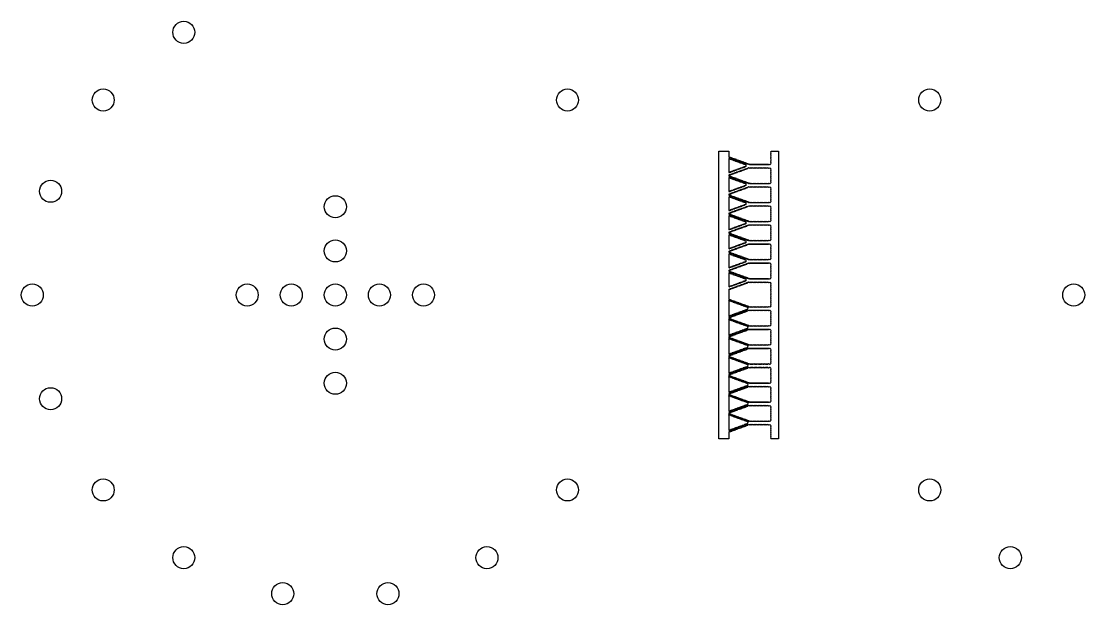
# Model space of a CAD drawing. Header units: millimetres. Extents: x -47.5 to 47.5, y -38.1 to 38.1.
# Drawn here: x -35.1 to -25.45, y 2.94 to 8.23 of the extents above; entities that cross this region are included whole.
import ezdxf

# ---------------------------------------------------------------- set-up
doc = ezdxf.new("R2010")
doc.units = ezdxf.units.MM
doc.header["$MEASUREMENT"] = 0
doc.layers.add('L1', color=7, linetype='Continuous')

msp = doc.modelspace()

# ---------------------------------------------------------------- linework, layer by layer
at = {"layer": 'L1'}
for points in [[(-28.5042, 6.9424, 1), (-28.4929, 6.9383), (-28.4925, 6.9381, 0.93803), (-28.4806, 6.938, 0.92653), (-28.4686, 6.938, 0.92653), (-28.4566, 6.938, 0.92653), (-28.4447, 6.938, 0.92653), (-28.4327, 6.938, 0.92653), (-28.4207, 6.938, 0.92653), (-28.4088, 6.938, 0.92653), (-28.3968, 6.938, 0.92653), (-28.3848, 6.938, 0.92653), (-28.3729, 6.938, 0.92653), (-28.3609, 6.938, 0.92653), (-28.349, 6.938, 0.92653), (-28.337, 6.938, 0.92653), (-28.325, 6.938, 0.92653), (-28.3131, 6.938, 0.92653), (-28.3011, 6.938, 0.92653), (-28.3011, 6.9499, 0.92653), (-28.3011, 6.9619, 0.92653), (-28.3011, 6.9739, 0.92653), (-28.3011, 6.9858, 0.92653), (-28.3011, 6.9978, 0.92653), (-28.3011, 7.0098, 0.92653), (-28.3011, 7.0217, 0.92653), (-28.3011, 7.0337, 0.92653), (-28.3011, 7.0457, 0.574857), (-28.2966, 7.055), (-28.28, 7.055), (-28.23, 7.055), (-28.23, 4.445), (-28.28, 4.445), (-28.2958, 4.445, 0.315345), (-28.3011, 4.4494, 0.92653), (-28.3011, 4.4613, 0.92653), (-28.3011, 4.4733, 0.92653), (-28.3011, 4.4853, 0.92653), (-28.3011, 4.4972, 0.92653), (-28.3011, 4.5092, 0.92653), (-28.3011, 4.5212, 0.92653), (-28.3011, 4.5331, 0.92653), (-28.3011, 4.5451, 0.92653), (-28.3011, 4.5571, 0.92653), (-28.3011, 4.569, 0.92653), (-28.3131, 4.569, 0.92653), (-28.325, 4.569, 0.92653), (-28.337, 4.569, 0.92653), (-28.349, 4.569, 0.92653), (-28.3609, 4.569, 0.92653), (-28.3729, 4.569, 0.92653), (-28.3848, 4.569, 0.92653), (-28.3968, 4.569, 0.92653), (-28.4088, 4.569, 0.92653), (-28.4207, 4.569, 0.92653), (-28.4327, 4.569, 0.92653), (-28.4447, 4.569, 0.92653), (-28.4566, 4.569, 0.92653), (-28.4686, 4.569, 0.92653), (-28.4806, 4.569, 0.92653), (-28.4925, 4.569, 0.760576), (-28.5039, 4.5712, 0.667376), (-28.512, 4.5638, 1), (-28.5233, 4.5596, 1), (-28.5346, 4.5555, 1), (-28.5459, 4.5514, 1), (-28.5571, 4.5473, 1), (-28.5684, 4.5432, 1), (-28.5797, 4.5391, 1), (-28.591, 4.535, 1), (-28.6022, 4.5309, 1), (-28.6135, 4.5268, 1), (-28.6248, 4.5227, 1), (-28.6361, 4.5186, 1), (-28.6474, 4.5145, 1), (-28.6586, 4.5104, 1), (-28.6699, 4.5063, 0.531679), (-28.6796, 4.5087), (-28.6796, 4.4995), (-28.68, 4.445), (-28.69, 4.445), (-28.7, 4.445), (-28.72, 4.445), (-28.77, 4.445), (-28.77, 7.055), (-28.72, 7.055), (-28.7, 7.055), (-28.69, 7.055), (-28.68, 7.055), (-28.6793, 7, 0.331003), (-28.6733, 7.004, 1), (-28.662, 6.9999, 1), (-28.6508, 6.9958, 1), (-28.6395, 6.9916, 1), (-28.6282, 6.9875, 1), (-28.6169, 6.9834, 1), (-28.6057, 6.9793, 1), (-28.5944, 6.9752, 1), (-28.5831, 6.9711, 1), (-28.5718, 6.967, 1), (-28.5606, 6.9629, 1), (-28.5493, 6.9588, 1), (-28.538, 6.9547, 1), (-28.5267, 6.9506, 1), (-28.5155, 6.9465, 1)], [(-28.5681, 6.9422, 1), (-28.5794, 6.9463, 1), (-28.5906, 6.9504, 1), (-28.6019, 6.9545, 1), (-28.6132, 6.9587, 1), (-28.6245, 6.9628, 1), (-28.6357, 6.9669, 1), (-28.647, 6.971, 1), (-28.6583, 6.9751, 1), (-28.6696, 6.9792, 1), (-28.6808, 6.9833), (-28.6809, 6.8642, 1), (-28.6696, 6.8683, 1), (-28.6583, 6.8724, 1), (-28.647, 6.8765, 1), (-28.6357, 6.8806, 1), (-28.6245, 6.8847, 1), (-28.6132, 6.8888, 1), (-28.6019, 6.893, 1), (-28.5906, 6.8971, 1), (-28.5794, 6.9012, 1), (-28.5681, 6.9053, 1), (-28.5568, 6.9094, 1), (-28.5455, 6.9135, 1), (-28.5343, 6.9176, 1.225852), (-28.5243, 6.9238, 1.225852), (-28.5343, 6.9299, 1), (-28.5455, 6.934, 1), (-28.5568, 6.9381, 1)], [(-28.3011, 6.7653, 0.92653), (-28.3011, 6.7772, 0.92653), (-28.3011, 6.7892, 0.92653), (-28.3011, 6.8012, 0.92653), (-28.3011, 6.8131, 0.92653), (-28.3011, 6.8251, 0.92653), (-28.3011, 6.8371, 0.92653), (-28.3011, 6.849, 0.92653), (-28.3011, 6.861, 0.92653), (-28.3011, 6.873, 0.92653), (-28.3011, 6.8849, 0.92653), (-28.3011, 6.8969, 0.92653), (-28.3131, 6.8969, 0.92653), (-28.325, 6.8969, 0.92653), (-28.337, 6.8969, 0.92653), (-28.349, 6.8969, 0.92653), (-28.3609, 6.8969, 0.92653), (-28.3729, 6.8969, 0.92653), (-28.3848, 6.8969, 0.92653), (-28.3968, 6.8969, 0.92653), (-28.4088, 6.8969, 0.92653), (-28.4207, 6.8969, 0.92653), (-28.4327, 6.8969, 0.92653), (-28.4447, 6.8969, 0.92653), (-28.4566, 6.8969, 0.92653), (-28.4686, 6.8969, 0.92653), (-28.4806, 6.8969, 0.92653), (-28.4925, 6.8969, 0.760576), (-28.5039, 6.8991, 0.667376), (-28.512, 6.8916, 1), (-28.5233, 6.8875, 1), (-28.5346, 6.8834, 1), (-28.5459, 6.8793, 1), (-28.5571, 6.8752, 1), (-28.5684, 6.8711, 1), (-28.5797, 6.867, 1), (-28.591, 6.8629, 1), (-28.6022, 6.8588, 1), (-28.6135, 6.8547, 1), (-28.6248, 6.8506, 1), (-28.6361, 6.8465, 1), (-28.6474, 6.8424, 1), (-28.6586, 6.8383, 1), (-28.6699, 6.8341, 0.531679), (-28.6796, 6.8366), (-28.6796, 6.8273, 0.342827), (-28.6733, 6.8313, 1), (-28.662, 6.8272, 1), (-28.6508, 6.823, 1), (-28.6395, 6.8189, 1), (-28.6282, 6.8148, 1), (-28.6169, 6.8107, 1), (-28.6057, 6.8066, 1), (-28.5944, 6.8025, 1), (-28.5831, 6.7984, 1), (-28.5718, 6.7943, 1), (-28.5606, 6.7902, 1), (-28.5493, 6.7861, 1), (-28.538, 6.782, 1), (-28.5267, 6.7779, 1), (-28.5155, 6.7738, 1), (-28.5042, 6.7697, 1), (-28.4929, 6.7656), (-28.4925, 6.7654, 0.93803), (-28.4806, 6.7653, 0.92653), (-28.4686, 6.7653, 0.92653), (-28.4566, 6.7653, 0.92653), (-28.4447, 6.7653, 0.92653), (-28.4327, 6.7653, 0.92653), (-28.4207, 6.7653, 0.92653), (-28.4088, 6.7653, 0.92653), (-28.3968, 6.7653, 0.92653), (-28.3848, 6.7653, 0.92653), (-28.3729, 6.7653, 0.92653), (-28.3609, 6.7653, 0.92653), (-28.349, 6.7653, 0.92653), (-28.337, 6.7653, 0.92653), (-28.325, 6.7653, 0.92653), (-28.3131, 6.7653, 0.92653), (-28.3011, 6.7653, -26.022609)], [(-28.5681, 6.7695, 1), (-28.5794, 6.7736, 1), (-28.5906, 6.7777, 1), (-28.6019, 6.7818, 1), (-28.6132, 6.786, 1), (-28.6245, 6.7901, 1), (-28.6357, 6.7942, 1), (-28.647, 6.7983, 1), (-28.6583, 6.8024, 1), (-28.6696, 6.8065, 1), (-28.6808, 6.8106), (-28.6809, 6.6915, 1), (-28.6696, 6.6956, 1), (-28.6583, 6.6997, 1), (-28.647, 6.7038, 1), (-28.6357, 6.7079, 1), (-28.6245, 6.712, 1), (-28.6132, 6.7161, 1), (-28.6019, 6.7203, 1), (-28.5906, 6.7244, 1), (-28.5794, 6.7285, 1), (-28.5681, 6.7326, 1), (-28.5568, 6.7367, 1), (-28.5455, 6.7408, 1), (-28.5343, 6.7449, 1.225852), (-28.5243, 6.751, 1.225852), (-28.5343, 6.7572, 1), (-28.5455, 6.7613, 1), (-28.5568, 6.7654, 1)], [(-28.3011, 6.5926, 0.92653), (-28.3011, 6.6045, 0.92653), (-28.3011, 6.6165, 0.92653), (-28.3011, 6.6285, 0.92653), (-28.3011, 6.6404, 0.92653), (-28.3011, 6.6524, 0.92653), (-28.3011, 6.6644, 0.92653), (-28.3011, 6.6763, 0.92653), (-28.3011, 6.6883, 0.92653), (-28.3011, 6.7003, 0.92653), (-28.3011, 6.7122, 0.92653), (-28.3011, 6.7242, 0.92653), (-28.3131, 6.7242, 0.92653), (-28.325, 6.7242, 0.92653), (-28.337, 6.7242, 0.92653), (-28.349, 6.7242, 0.92653), (-28.3609, 6.7242, 0.92653), (-28.3729, 6.7242, 0.92653), (-28.3848, 6.7242, 0.92653), (-28.3968, 6.7242, 0.92653), (-28.4088, 6.7242, 0.92653), (-28.4207, 6.7242, 0.92653), (-28.4327, 6.7242, 0.92653), (-28.4447, 6.7242, 0.92653), (-28.4566, 6.7242, 0.92653), (-28.4686, 6.7242, 0.92653), (-28.4806, 6.7242, 0.92653), (-28.4925, 6.7242, 0.760576), (-28.5039, 6.7264, 0.667376), (-28.512, 6.7189, 1), (-28.5233, 6.7148, 1), (-28.5346, 6.7107, 1), (-28.5459, 6.7066, 1), (-28.5571, 6.7025, 1), (-28.5684, 6.6984, 1), (-28.5797, 6.6943, 1), (-28.591, 6.6902, 1), (-28.6022, 6.6861, 1), (-28.6135, 6.682, 1), (-28.6248, 6.6779, 1), (-28.6361, 6.6738, 1), (-28.6474, 6.6697, 1), (-28.6586, 6.6655, 1), (-28.6699, 6.6614, 0.531679), (-28.6796, 6.6638), (-28.6796, 6.6546, 0.342827), (-28.6733, 6.6586, 1), (-28.662, 6.6545, 1), (-28.6508, 6.6503, 1), (-28.6395, 6.6462, 1), (-28.6282, 6.6421, 1), (-28.6169, 6.638, 1), (-28.6057, 6.6339, 1), (-28.5944, 6.6298, 1), (-28.5831, 6.6257, 1), (-28.5718, 6.6216, 1), (-28.5606, 6.6175, 1), (-28.5493, 6.6134, 1), (-28.538, 6.6093, 1), (-28.5267, 6.6052, 1), (-28.5155, 6.6011, 1), (-28.5042, 6.597, 1), (-28.4929, 6.5929), (-28.4925, 6.5927, 0.93803), (-28.4806, 6.5926, 0.92653), (-28.4686, 6.5926, 0.92653), (-28.4566, 6.5926, 0.92653), (-28.4447, 6.5926, 0.92653), (-28.4327, 6.5926, 0.92653), (-28.4207, 6.5926, 0.92653), (-28.4088, 6.5926, 0.92653), (-28.3968, 6.5926, 0.92653), (-28.3848, 6.5926, 0.92653), (-28.3729, 6.5926, 0.92653), (-28.3609, 6.5926, 0.92653), (-28.349, 6.5926, 0.92653), (-28.337, 6.5926, 0.92653), (-28.325, 6.5926, 0.92653), (-28.3131, 6.5926, 0.92653), (-28.3011, 6.5926, -26.022609)], [(-28.5681, 6.5968, 1), (-28.5794, 6.6009, 1), (-28.5906, 6.605, 1), (-28.6019, 6.6091, 1), (-28.6132, 6.6132, 1), (-28.6245, 6.6174, 1), (-28.6357, 6.6215, 1), (-28.647, 6.6256, 1), (-28.6583, 6.6297, 1), (-28.6696, 6.6338, 1), (-28.6808, 6.6379), (-28.6809, 6.5188, 1), (-28.6696, 6.5229, 1), (-28.6583, 6.527, 1), (-28.647, 6.5311, 1), (-28.6357, 6.5352, 1), (-28.6245, 6.5393, 1), (-28.6132, 6.5434, 1), (-28.6019, 6.5476, 1), (-28.5906, 6.5517, 1), (-28.5794, 6.5558, 1), (-28.5681, 6.5599, 1), (-28.5568, 6.564, 1), (-28.5455, 6.5681, 1), (-28.5343, 6.5722, 1.225852), (-28.5243, 6.5783, 1.225852), (-28.5343, 6.5845, 1), (-28.5455, 6.5886, 1), (-28.5568, 6.5927, 1)], [(-28.5681, 6.4241, 1), (-28.5794, 6.4282, 1), (-28.5906, 6.4323, 1), (-28.6019, 6.4364, 1), (-28.6132, 6.4405, 1), (-28.6245, 6.4447, 1), (-28.6357, 6.4488, 1), (-28.647, 6.4529, 1), (-28.6583, 6.457, 1), (-28.6696, 6.4611, 1), (-28.6808, 6.4652), (-28.6809, 6.3461, 1), (-28.6696, 6.3502, 1), (-28.6583, 6.3543, 1), (-28.647, 6.3584, 1), (-28.6357, 6.3625, 1), (-28.6245, 6.3666, 1), (-28.6132, 6.3707, 1), (-28.6019, 6.3748, 1), (-28.5906, 6.379, 1), (-28.5794, 6.3831, 1), (-28.5681, 6.3872, 1), (-28.5568, 6.3913, 1), (-28.5455, 6.3954, 1), (-28.5343, 6.3995, 1.225852), (-28.5243, 6.4056, 1.225852), (-28.5343, 6.4118, 1), (-28.5455, 6.4159, 1), (-28.5568, 6.42, 1)], [(-28.3011, 6.4199, 0.92653), (-28.3011, 6.4318, 0.92653), (-28.3011, 6.4438, 0.92653), (-28.3011, 6.4558, 0.92653), (-28.3011, 6.4677, 0.92653), (-28.3011, 6.4797, 0.92653), (-28.3011, 6.4917, 0.92653), (-28.3011, 6.5036, 0.92653), (-28.3011, 6.5156, 0.92653), (-28.3011, 6.5276, 0.92653), (-28.3011, 6.5395, 0.92653), (-28.3011, 6.5515, 0.92653), (-28.3131, 6.5515, 0.92653), (-28.325, 6.5515, 0.92653), (-28.337, 6.5515, 0.92653), (-28.349, 6.5515, 0.92653), (-28.3609, 6.5515, 0.92653), (-28.3729, 6.5515, 0.92653), (-28.3848, 6.5515, 0.92653), (-28.3968, 6.5515, 0.92653), (-28.4088, 6.5515, 0.92653), (-28.4207, 6.5515, 0.92653), (-28.4327, 6.5515, 0.92653), (-28.4447, 6.5515, 0.92653), (-28.4566, 6.5515, 0.92653), (-28.4686, 6.5515, 0.92653), (-28.4806, 6.5515, 0.92653), (-28.4925, 6.5515, 0.760576), (-28.5039, 6.5537, 0.667376), (-28.512, 6.5462, 1), (-28.5233, 6.5421, 1), (-28.5346, 6.538, 1), (-28.5459, 6.5339, 1), (-28.5571, 6.5298, 1), (-28.5684, 6.5257, 1), (-28.5797, 6.5216, 1), (-28.591, 6.5175, 1), (-28.6022, 6.5134, 1), (-28.6135, 6.5093, 1), (-28.6248, 6.5052, 1), (-28.6361, 6.5011, 1), (-28.6474, 6.497, 1), (-28.6586, 6.4928, 1), (-28.6699, 6.4887, 0.531679), (-28.6796, 6.4911), (-28.6796, 6.4819, 0.342827), (-28.6733, 6.4859, 1), (-28.662, 6.4818, 1), (-28.6508, 6.4776, 1), (-28.6395, 6.4735, 1), (-28.6282, 6.4694, 1), (-28.6169, 6.4653, 1), (-28.6057, 6.4612, 1), (-28.5944, 6.4571, 1), (-28.5831, 6.453, 1), (-28.5718, 6.4489, 1), (-28.5606, 6.4448, 1), (-28.5493, 6.4407, 1), (-28.538, 6.4366, 1), (-28.5267, 6.4325, 1), (-28.5155, 6.4284, 1), (-28.5042, 6.4243, 1), (-28.4929, 6.4202), (-28.4925, 6.42, 0.93803), (-28.4806, 6.4199, 0.92653), (-28.4686, 6.4199, 0.92653), (-28.4566, 6.4199, 0.92653), (-28.4447, 6.4199, 0.92653), (-28.4327, 6.4199, 0.92653), (-28.4207, 6.4199, 0.92653), (-28.4088, 6.4199, 0.92653), (-28.3968, 6.4199, 0.92653), (-28.3848, 6.4199, 0.92653), (-28.3729, 6.4199, 0.92653), (-28.3609, 6.4199, 0.92653), (-28.349, 6.4199, 0.92653), (-28.337, 6.4199, 0.92653), (-28.325, 6.4199, 0.92653), (-28.3131, 6.4199, 0.92653), (-28.3011, 6.4199, -26.022609)], [(-28.3011, 6.2472, 0.92653), (-28.3011, 6.2591, 0.92653), (-28.3011, 6.2711, 0.92653), (-28.3011, 6.2831, 0.92653), (-28.3011, 6.295, 0.92653), (-28.3011, 6.307, 0.92653), (-28.3011, 6.319, 0.92653), (-28.3011, 6.3309, 0.92653), (-28.3011, 6.3429, 0.92653), (-28.3011, 6.3549, 0.92653), (-28.3011, 6.3668, 0.92653), (-28.3011, 6.3788, 0.92653), (-28.3131, 6.3788, 0.92653), (-28.325, 6.3788, 0.92653), (-28.337, 6.3788, 0.92653), (-28.349, 6.3788, 0.92653), (-28.3609, 6.3788, 0.92653), (-28.3729, 6.3788, 0.92653), (-28.3848, 6.3788, 0.92653), (-28.3968, 6.3788, 0.92653), (-28.4088, 6.3788, 0.92653), (-28.4207, 6.3788, 0.92653), (-28.4327, 6.3788, 0.92653), (-28.4447, 6.3788, 0.92653), (-28.4566, 6.3788, 0.92653), (-28.4686, 6.3788, 0.92653), (-28.4806, 6.3788, 0.92653), (-28.4925, 6.3788, 0.760576), (-28.5039, 6.381, 0.667376), (-28.512, 6.3735, 1), (-28.5233, 6.3694, 1), (-28.5346, 6.3653, 1), (-28.5459, 6.3612, 1), (-28.5571, 6.3571, 1), (-28.5684, 6.353, 1), (-28.5797, 6.3489, 1), (-28.591, 6.3448, 1), (-28.6022, 6.3407, 1), (-28.6135, 6.3366, 1), (-28.6248, 6.3325, 1), (-28.6361, 6.3284, 1), (-28.6474, 6.3243, 1), (-28.6586, 6.3201, 1), (-28.6699, 6.316, 0.531679), (-28.6796, 6.3184), (-28.6796, 6.3092, 0.342827), (-28.6733, 6.3132, 1), (-28.662, 6.309, 1), (-28.6508, 6.3049, 1), (-28.6395, 6.3008, 1), (-28.6282, 6.2967, 1), (-28.6169, 6.2926, 1), (-28.6057, 6.2885, 1), (-28.5944, 6.2844, 1), (-28.5831, 6.2803, 1), (-28.5718, 6.2762, 1), (-28.5606, 6.2721, 1), (-28.5493, 6.268, 1), (-28.538, 6.2639, 1), (-28.5267, 6.2598, 1), (-28.5155, 6.2557, 1), (-28.5042, 6.2516, 1), (-28.4929, 6.2475), (-28.4925, 6.2473, 0.93803), (-28.4806, 6.2472, 0.92653), (-28.4686, 6.2472, 0.92653), (-28.4566, 6.2472, 0.92653), (-28.4447, 6.2472, 0.92653), (-28.4327, 6.2472, 0.92653), (-28.4207, 6.2472, 0.92653), (-28.4088, 6.2472, 0.92653), (-28.3968, 6.2472, 0.92653), (-28.3848, 6.2472, 0.92653), (-28.3729, 6.2472, 0.92653), (-28.3609, 6.2472, 0.92653), (-28.349, 6.2472, 0.92653), (-28.337, 6.2472, 0.92653), (-28.325, 6.2472, 0.92653), (-28.3131, 6.2472, 0.92653), (-28.3011, 6.2472, -26.022609)], [(-28.5681, 6.2514, 1), (-28.5794, 6.2555, 1), (-28.5906, 6.2596, 1), (-28.6019, 6.2637, 1), (-28.6132, 6.2678, 1), (-28.6245, 6.272, 1), (-28.6357, 6.2761, 1), (-28.647, 6.2802, 1), (-28.6583, 6.2843, 1), (-28.6696, 6.2884, 1), (-28.6808, 6.2925), (-28.6809, 6.1734, 1), (-28.6696, 6.1775, 1), (-28.6583, 6.1816, 1), (-28.647, 6.1857, 1), (-28.6357, 6.1898, 1), (-28.6245, 6.1939, 1), (-28.6132, 6.198, 1), (-28.6019, 6.2021, 1), (-28.5906, 6.2063, 1), (-28.5794, 6.2104, 1), (-28.5681, 6.2145, 1), (-28.5568, 6.2186, 1), (-28.5455, 6.2227, 1), (-28.5343, 6.2268, 1.225852), (-28.5243, 6.2329, 1.225852), (-28.5343, 6.2391, 1), (-28.5455, 6.2432, 1), (-28.5568, 6.2473, 1)], [(-28.3011, 6.0745, 0.92653), (-28.3011, 6.0864, 0.92653), (-28.3011, 6.0984, 0.92653), (-28.3011, 6.1104, 0.92653), (-28.3011, 6.1223, 0.92653), (-28.3011, 6.1343, 0.92653), (-28.3011, 6.1463, 0.92653), (-28.3011, 6.1582, 0.92653), (-28.3011, 6.1702, 0.92653), (-28.3011, 6.1822, 0.92653), (-28.3011, 6.1941, 0.92653), (-28.3011, 6.2061, 0.92653), (-28.3131, 6.2061, 0.92653), (-28.325, 6.2061, 0.92653), (-28.337, 6.2061, 0.92653), (-28.349, 6.2061, 0.92653), (-28.3609, 6.2061, 0.92653), (-28.3729, 6.2061, 0.92653), (-28.3848, 6.2061, 0.92653), (-28.3968, 6.2061, 0.92653), (-28.4088, 6.2061, 0.92653), (-28.4207, 6.2061, 0.92653), (-28.4327, 6.2061, 0.92653), (-28.4447, 6.2061, 0.92653), (-28.4566, 6.2061, 0.92653), (-28.4686, 6.2061, 0.92653), (-28.4806, 6.2061, 0.92653), (-28.4925, 6.2061, 0.760576), (-28.5039, 6.2083, 0.667376), (-28.512, 6.2008, 1), (-28.5233, 6.1967, 1), (-28.5346, 6.1926, 1), (-28.5459, 6.1885, 1), (-28.5571, 6.1844, 1), (-28.5684, 6.1803, 1), (-28.5797, 6.1762, 1), (-28.591, 6.1721, 1), (-28.6022, 6.168, 1), (-28.6135, 6.1639, 1), (-28.6248, 6.1598, 1), (-28.6361, 6.1557, 1), (-28.6474, 6.1515, 1), (-28.6586, 6.1474, 1), (-28.6699, 6.1433, 0.531679), (-28.6796, 6.1457), (-28.6796, 6.1365, 0.342827), (-28.6733, 6.1405, 1), (-28.662, 6.1363, 1), (-28.6508, 6.1322, 1), (-28.6395, 6.1281, 1), (-28.6282, 6.124, 1), (-28.6169, 6.1199, 1), (-28.6057, 6.1158, 1), (-28.5944, 6.1117, 1), (-28.5831, 6.1076, 1), (-28.5718, 6.1035, 1), (-28.5606, 6.0994, 1), (-28.5493, 6.0953, 1), (-28.538, 6.0912, 1), (-28.5267, 6.0871, 1), (-28.5155, 6.083, 1), (-28.5042, 6.0789, 1), (-28.4929, 6.0748), (-28.4925, 6.0746, 0.93803), (-28.4806, 6.0745, 0.92653), (-28.4686, 6.0745, 0.92653), (-28.4566, 6.0745, 0.92653), (-28.4447, 6.0745, 0.92653), (-28.4327, 6.0745, 0.92653), (-28.4207, 6.0745, 0.92653), (-28.4088, 6.0745, 0.92653), (-28.3968, 6.0745, 0.92653), (-28.3848, 6.0745, 0.92653), (-28.3729, 6.0745, 0.92653), (-28.3609, 6.0745, 0.92653), (-28.349, 6.0745, 0.92653), (-28.337, 6.0745, 0.92653), (-28.325, 6.0745, 0.92653), (-28.3131, 6.0745, 0.92653), (-28.3011, 6.0745, -26.022609)], [(-28.5681, 6.0787, 1), (-28.5794, 6.0828, 1), (-28.5906, 6.0869, 1), (-28.6019, 6.091, 1), (-28.6132, 6.0951, 1), (-28.6245, 6.0992, 1), (-28.6357, 6.1034, 1), (-28.647, 6.1075, 1), (-28.6583, 6.1116, 1), (-28.6696, 6.1157, 1), (-28.6808, 6.1198), (-28.6809, 6.0007, 1), (-28.6696, 6.0048, 1), (-28.6583, 6.0089, 1), (-28.647, 6.013, 1), (-28.6357, 6.0171, 1), (-28.6245, 6.0212, 1), (-28.6132, 6.0253, 1), (-28.6019, 6.0294, 1), (-28.5906, 6.0335, 1), (-28.5794, 6.0377, 1), (-28.5681, 6.0418, 1), (-28.5568, 6.0459, 1), (-28.5455, 6.05, 1), (-28.5343, 6.0541, 1.225852), (-28.5243, 6.0602, 1.225852), (-28.5343, 6.0664, 1), (-28.5455, 6.0705, 1), (-28.5568, 6.0746, 1)], [(-28.3011, 6.0334, 0.92653), (-28.3131, 6.0334, 0.92653), (-28.325, 6.0334, 0.92653), (-28.337, 6.0334, 0.92653), (-28.349, 6.0334, 0.92653), (-28.3609, 6.0334, 0.92653), (-28.3729, 6.0334, 0.92653), (-28.3848, 6.0334, 0.92653), (-28.3968, 6.0334, 0.92653), (-28.4088, 6.0334, 0.92653), (-28.4207, 6.0334, 0.92653), (-28.4327, 6.0334, 0.92653), (-28.4447, 6.0334, 0.92653), (-28.4566, 6.0334, 0.92653), (-28.4686, 6.0334, 0.92653), (-28.4806, 6.0334, 0.92653), (-28.4925, 6.0334, 0.760576), (-28.5039, 6.0356, 0.667376), (-28.512, 6.0281, 1), (-28.5233, 6.024, 1), (-28.5346, 6.0199, 1), (-28.5459, 6.0158, 1), (-28.5571, 6.0117, 1), (-28.5684, 6.0076, 1), (-28.5797, 6.0035, 1), (-28.591, 5.9994, 1), (-28.6022, 5.9953, 1), (-28.6135, 5.9912, 1), (-28.6248, 5.9871, 1), (-28.6361, 5.983, 1), (-28.6474, 5.9788, 1), (-28.6586, 5.9747, 1), (-28.6699, 5.9706, 0.531679), (-28.6796, 5.973), (-28.6796, 5.9638, 0.342827), (-28.6733, 5.9677, 1), (-28.662, 5.9636, 1), (-28.6508, 5.9595, 1), (-28.6395, 5.9554, 1), (-28.6282, 5.9513, 1), (-28.6169, 5.9472, 1), (-28.6057, 5.9431, 1), (-28.5944, 5.939, 1), (-28.5831, 5.9349, 1), (-28.5718, 5.9308, 1), (-28.5606, 5.9267, 1), (-28.5493, 5.9226, 1), (-28.538, 5.9185, 1), (-28.5267, 5.9144, 1), (-28.5155, 5.9103, 1), (-28.5042, 5.9062, 1), (-28.4929, 5.902), (-28.4925, 5.9019, 0.93803), (-28.4806, 5.9018, 0.92653), (-28.4686, 5.9018, 0.92653), (-28.4566, 5.9018, 0.92653), (-28.4447, 5.9018, 0.92653), (-28.4327, 5.9018, 0.92653), (-28.4207, 5.9018, 0.92653), (-28.4088, 5.9018, 0.92653), (-28.3968, 5.9018, 0.92653), (-28.3848, 5.9018, 0.92653), (-28.3729, 5.9018, 0.92653), (-28.3609, 5.9018, 0.92653), (-28.349, 5.9018, 0.92653), (-28.337, 5.9018, 0.92653), (-28.325, 5.9018, 0.92653), (-28.3131, 5.9018, 0.92653), (-28.3011, 5.9018, 0.92653), (-28.3011, 5.9137, 0.92653), (-28.3011, 5.9257, 0.92653), (-28.3011, 5.9377, 0.92653), (-28.3011, 5.9496, 0.92653), (-28.3011, 5.9616, 0.92653), (-28.3011, 5.9736, 0.92653), (-28.3011, 5.9855, 0.92653), (-28.3011, 5.9975, 0.92653), (-28.3011, 6.0095, 0.92653), (-28.3011, 6.0214, 0.92653), (-28.3011, 6.0334, 1.079928)], [(-28.5681, 5.906, 1), (-28.5794, 5.9101, 1), (-28.5906, 5.9142, 1), (-28.6019, 5.9183, 1), (-28.6132, 5.9224, 1), (-28.6245, 5.9265, 1), (-28.6357, 5.9307, 1), (-28.647, 5.9348, 1), (-28.6583, 5.9389, 1), (-28.6696, 5.943, 1), (-28.6808, 5.9471), (-28.6809, 5.828, 1), (-28.6696, 5.8321, 1), (-28.6583, 5.8362, 1), (-28.647, 5.8403, 1), (-28.6357, 5.8444, 1), (-28.6245, 5.8485, 1), (-28.6132, 5.8526, 1), (-28.6019, 5.8567, 1), (-28.5906, 5.8608, 1), (-28.5794, 5.865, 1), (-28.5681, 5.8691, 1), (-28.5568, 5.8732, 1), (-28.5455, 5.8773, 1), (-28.5343, 5.8814, 1.225852), (-28.5243, 5.8875, 1.225852), (-28.5343, 5.8937, 1), (-28.5455, 5.8978, 1), (-28.5568, 5.9019, 1)], [(-28.3011, 5.6692, 0.92653), (-28.3011, 5.6812, 0.92653), (-28.3011, 5.6932, 0.92653), (-28.3011, 5.7051, 0.92653), (-28.3011, 5.7171, 0.92653), (-28.3011, 5.7291, 0.92653), (-28.3011, 5.741, 0.92653), (-28.3011, 5.753, 0.92653), (-28.3011, 5.765, 0.92653), (-28.3011, 5.7769, 0.92653), (-28.3011, 5.7889, 0.92653), (-28.3011, 5.8009, 0.92653), (-28.3011, 5.8128, 0.92653), (-28.3011, 5.8248, 0.92653), (-28.3011, 5.8368, 0.92653), (-28.3011, 5.8487, 0.92653), (-28.3011, 5.8607, 0.92653), (-28.3131, 5.8607, 0.92653), (-28.325, 5.8607, 0.92653), (-28.337, 5.8607, 0.92653), (-28.349, 5.8607, 0.92653), (-28.3609, 5.8607, 0.92653), (-28.3729, 5.8607, 0.92653), (-28.3848, 5.8607, 0.92653), (-28.3968, 5.8607, 0.92653), (-28.4088, 5.8607, 0.92653), (-28.4207, 5.8607, 0.92653), (-28.4327, 5.8607, 0.92653), (-28.4447, 5.8607, 0.92653), (-28.4566, 5.8607, 0.92653), (-28.4686, 5.8607, 0.92653), (-28.4806, 5.8607, 0.92653), (-28.4925, 5.8607, 0.760576), (-28.5039, 5.8629, 0.667376), (-28.512, 5.8554, 1), (-28.5233, 5.8513, 1), (-28.5346, 5.8472, 1), (-28.5459, 5.8431, 1), (-28.5571, 5.839, 1), (-28.5684, 5.8349, 1), (-28.5797, 5.8308, 1), (-28.591, 5.8267, 1), (-28.6022, 5.8226, 1), (-28.6135, 5.8185, 1), (-28.6248, 5.8144, 1), (-28.6361, 5.8102, 1), (-28.6474, 5.8061, 1), (-28.6586, 5.802, 1), (-28.6699, 5.7979, 0.531679), (-28.6796, 5.8003), (-28.6796, 5.7084, 0.342827), (-28.6733, 5.7123, 1), (-28.662, 5.7082, 1), (-28.6508, 5.7041, 1), (-28.6395, 5.7, 1), (-28.6282, 5.6959, 1), (-28.6169, 5.6918, 1), (-28.6057, 5.6877, 1), (-28.5944, 5.6836, 1), (-28.5831, 5.6795, 1), (-28.5718, 5.6753, 1), (-28.5606, 5.6712, 1), (-28.5493, 5.6671, 1), (-28.538, 5.663, 1), (-28.5267, 5.6589, 1), (-28.5155, 5.6548, 1), (-28.5042, 5.6507, 1), (-28.4929, 5.6466), (-28.4925, 5.6465, 0.93803), (-28.4806, 5.6463, 0.92653), (-28.4686, 5.6463, 0.92653), (-28.4566, 5.6463, 0.92653), (-28.4447, 5.6463, 0.92653), (-28.4327, 5.6463, 0.92653), (-28.4207, 5.6463, 0.92653), (-28.4088, 5.6463, 0.92653), (-28.3968, 5.6463, 0.92653), (-28.3848, 5.6463, 0.92653), (-28.3729, 5.6463, 0.92653), (-28.3609, 5.6463, 0.92653), (-28.349, 5.6463, 0.92653), (-28.337, 5.6463, 0.92653), (-28.325, 5.6463, 0.92653), (-28.3131, 5.6463, 0.849306), (-28.3013, 5.6453, 1), (-28.3011, 5.6573, 0.92653)], [(-28.6774, 5.5632, 1), (-28.6662, 5.5673, 1), (-28.6549, 5.5714, 1), (-28.6436, 5.5755, 1), (-28.6323, 5.5796, 1), (-28.6211, 5.5837, 1), (-28.6098, 5.5878, 1), (-28.5985, 5.5919, 1), (-28.5872, 5.596, 1), (-28.5759, 5.6001, 1), (-28.5647, 5.6042, 1), (-28.5534, 5.6083, 1), (-28.5421, 5.6124, 1), (-28.5308, 5.6165, 1), (-28.5196, 5.6206, 1), (-28.5083, 5.6247, 0.711168), (-28.5097, 5.636, 0.897152), (-28.5213, 5.6388, 1), (-28.5326, 5.6429, 1), (-28.5438, 5.6471, 1), (-28.5551, 5.6512, 1), (-28.5664, 5.6553, 1), (-28.5777, 5.6594, 1), (-28.5889, 5.6635, 1), (-28.6002, 5.6676, 1), (-28.6115, 5.6717, 1), (-28.6228, 5.6758, 1), (-28.634, 5.6799, 1), (-28.6453, 5.684, 1), (-28.6566, 5.6881, 1), (-28.6679, 5.6922, 1), (-28.6791, 5.6963, 0.21955), (-28.6796, 5.7013), (-28.6796, 5.5562, 0.335449)], [(-28.3011, 5.4736, 0.92653), (-28.3011, 5.4856, 0.92653), (-28.3011, 5.4975, 0.92653), (-28.3011, 5.5095, 0.92653), (-28.3011, 5.5215, 0.92653), (-28.3011, 5.5334, 0.92653), (-28.3011, 5.5454, 0.92653), (-28.3011, 5.5574, 0.92653), (-28.3011, 5.5693, 0.92653), (-28.3011, 5.5813, 0.92653), (-28.3011, 5.5933, 0.92653), (-28.3011, 5.6052, 0.92653), (-28.3131, 5.6052, 0.92653), (-28.325, 5.6052, 0.92653), (-28.337, 5.6052, 0.92653), (-28.349, 5.6052, 0.92653), (-28.3609, 5.6052, 0.92653), (-28.3729, 5.6052, 0.92653), (-28.3848, 5.6052, 0.92653), (-28.3968, 5.6052, 0.92653), (-28.4088, 5.6052, 0.92653), (-28.4207, 5.6052, 0.92653), (-28.4327, 5.6052, 0.92653), (-28.4447, 5.6052, 0.92653), (-28.4566, 5.6052, 0.92653), (-28.4686, 5.6052, 0.92653), (-28.4806, 5.6052, 0.92653), (-28.4925, 5.6052, 0.760576), (-28.5039, 5.6075, 0.667376), (-28.512, 5.6, 1), (-28.5233, 5.5959, 1), (-28.5346, 5.5918, 1), (-28.5459, 5.5876, 1), (-28.5571, 5.5835, 1), (-28.5684, 5.5794, 1), (-28.5797, 5.5753, 1), (-28.591, 5.5712, 1), (-28.6022, 5.5671, 1), (-28.6135, 5.563, 1), (-28.6248, 5.5589, 1), (-28.6361, 5.5548, 1), (-28.6474, 5.5507, 1), (-28.6586, 5.5466, 1), (-28.6699, 5.5425, 0.531679), (-28.6796, 5.5449), (-28.6796, 5.5357, 0.342827), (-28.6733, 5.5396, 1), (-28.662, 5.5355, 1), (-28.6508, 5.5314, 1), (-28.6395, 5.5273, 1), (-28.6282, 5.5232, 1), (-28.6169, 5.5191, 1), (-28.6057, 5.515, 1), (-28.5944, 5.5109, 1), (-28.5831, 5.5067, 1), (-28.5718, 5.5026, 1), (-28.5606, 5.4985, 1), (-28.5493, 5.4944, 1), (-28.538, 5.4903, 1), (-28.5267, 5.4862, 1), (-28.5155, 5.4821, 1), (-28.5042, 5.478, 1), (-28.4929, 5.4739), (-28.4925, 5.4738, 0.93803), (-28.4806, 5.4736, 0.92653), (-28.4686, 5.4736, 0.92653), (-28.4566, 5.4736, 0.92653), (-28.4447, 5.4736, 0.92653), (-28.4327, 5.4736, 0.92653), (-28.4207, 5.4736, 0.92653), (-28.4088, 5.4736, 0.92653), (-28.3968, 5.4736, 0.92653), (-28.3848, 5.4736, 0.92653), (-28.3729, 5.4736, 0.92653), (-28.3609, 5.4736, 0.92653), (-28.349, 5.4736, 0.92653), (-28.337, 5.4736, 0.92653), (-28.325, 5.4736, 0.92653), (-28.3131, 5.4736, 0.92653), (-28.3011, 5.4736, -26.022591)], [(-28.6774, 5.3905, 1), (-28.6662, 5.3946, 1), (-28.6549, 5.3987, 1), (-28.6436, 5.4028, 1), (-28.6323, 5.4069, 1), (-28.6211, 5.411, 1), (-28.6098, 5.4151, 1), (-28.5985, 5.4192, 1), (-28.5872, 5.4233, 1), (-28.5759, 5.4274, 1), (-28.5647, 5.4315, 1), (-28.5534, 5.4356, 1), (-28.5421, 5.4397, 1), (-28.5308, 5.4438, 1), (-28.5196, 5.4479, 1), (-28.5083, 5.452, 0.711168), (-28.5097, 5.4633, 0.897152), (-28.5213, 5.4661, 1), (-28.5326, 5.4702, 1), (-28.5438, 5.4743, 1), (-28.5551, 5.4785, 1), (-28.5664, 5.4826, 1), (-28.5777, 5.4867, 1), (-28.5889, 5.4908, 1), (-28.6002, 5.4949, 1), (-28.6115, 5.499, 1), (-28.6228, 5.5031, 1), (-28.634, 5.5072, 1), (-28.6453, 5.5113, 1), (-28.6566, 5.5154, 1), (-28.6679, 5.5195, 1), (-28.6791, 5.5236, 0.21955), (-28.6796, 5.5286), (-28.6796, 5.3835, 0.335449)], [(-28.3011, 5.3009, 0.92653), (-28.3011, 5.3129, 0.92653), (-28.3011, 5.3248, 0.92653), (-28.3011, 5.3368, 0.92653), (-28.3011, 5.3488, 0.92653), (-28.3011, 5.3607, 0.92653), (-28.3011, 5.3727, 0.92653), (-28.3011, 5.3847, 0.92653), (-28.3011, 5.3966, 0.92653), (-28.3011, 5.4086, 0.92653), (-28.3011, 5.4206, 0.92653), (-28.3011, 5.4325, 0.92653), (-28.3131, 5.4325, 0.92653), (-28.325, 5.4325, 0.92653), (-28.337, 5.4325, 0.92653), (-28.349, 5.4325, 0.92653), (-28.3609, 5.4325, 0.92653), (-28.3729, 5.4325, 0.92653), (-28.3848, 5.4325, 0.92653), (-28.3968, 5.4325, 0.92653), (-28.4088, 5.4325, 0.92653), (-28.4207, 5.4325, 0.92653), (-28.4327, 5.4325, 0.92653), (-28.4447, 5.4325, 0.92653), (-28.4566, 5.4325, 0.92653), (-28.4686, 5.4325, 0.92653), (-28.4806, 5.4325, 0.92653), (-28.4925, 5.4325, 0.760576), (-28.5039, 5.4348, 0.667376), (-28.512, 5.4273, 1), (-28.5233, 5.4232, 1), (-28.5346, 5.4191, 1), (-28.5459, 5.4149, 1), (-28.5571, 5.4108, 1), (-28.5684, 5.4067, 1), (-28.5797, 5.4026, 1), (-28.591, 5.3985, 1), (-28.6022, 5.3944, 1), (-28.6135, 5.3903, 1), (-28.6248, 5.3862, 1), (-28.6361, 5.3821, 1), (-28.6474, 5.378, 1), (-28.6586, 5.3739, 1), (-28.6699, 5.3698, 0.531679), (-28.6796, 5.3722), (-28.6796, 5.363, 0.342827), (-28.6733, 5.3669, 1), (-28.662, 5.3628, 1), (-28.6508, 5.3587, 1), (-28.6395, 5.3546, 1), (-28.6282, 5.3505, 1), (-28.6169, 5.3464, 1), (-28.6057, 5.3423, 1), (-28.5944, 5.3382, 1), (-28.5831, 5.334, 1), (-28.5718, 5.3299, 1), (-28.5606, 5.3258, 1), (-28.5493, 5.3217, 1), (-28.538, 5.3176, 1), (-28.5267, 5.3135, 1), (-28.5155, 5.3094, 1), (-28.5042, 5.3053, 1), (-28.4929, 5.3012), (-28.4925, 5.3011, 0.93803), (-28.4806, 5.3009, 0.92653), (-28.4686, 5.3009, 0.92653), (-28.4566, 5.3009, 0.92653), (-28.4447, 5.3009, 0.92653), (-28.4327, 5.3009, 0.92653), (-28.4207, 5.3009, 0.92653), (-28.4088, 5.3009, 0.92653), (-28.3968, 5.3009, 0.92653), (-28.3848, 5.3009, 0.92653), (-28.3729, 5.3009, 0.92653), (-28.3609, 5.3009, 0.92653), (-28.349, 5.3009, 0.92653), (-28.337, 5.3009, 0.92653), (-28.325, 5.3009, 0.92653), (-28.3131, 5.3009, 0.92653), (-28.3011, 5.3009, -26.022591)], [(-28.6774, 5.2178, 1), (-28.6662, 5.2219, 1), (-28.6549, 5.226, 1), (-28.6436, 5.2301, 1), (-28.6323, 5.2342, 1), (-28.6211, 5.2383, 1), (-28.6098, 5.2424, 1), (-28.5985, 5.2465, 1), (-28.5872, 5.2506, 1), (-28.5759, 5.2547, 1), (-28.5647, 5.2588, 1), (-28.5534, 5.2629, 1), (-28.5421, 5.267, 1), (-28.5308, 5.2711, 1), (-28.5196, 5.2752, 1), (-28.5083, 5.2793, 0.711168), (-28.5097, 5.2906, 0.897152), (-28.5213, 5.2934, 1), (-28.5326, 5.2975, 1), (-28.5438, 5.3016, 1), (-28.5551, 5.3058, 1), (-28.5664, 5.3099, 1), (-28.5777, 5.314, 1), (-28.5889, 5.3181, 1), (-28.6002, 5.3222, 1), (-28.6115, 5.3263, 1), (-28.6228, 5.3304, 1), (-28.634, 5.3345, 1), (-28.6453, 5.3386, 1), (-28.6566, 5.3427, 1), (-28.6679, 5.3468, 1), (-28.6791, 5.3509, 0.21955), (-28.6796, 5.3559), (-28.6796, 5.2108, 0.335449)], [(-28.3011, 5.1282, 0.92653), (-28.3011, 5.1402, 0.92653), (-28.3011, 5.1521, 0.92653), (-28.3011, 5.1641, 0.92653), (-28.3011, 5.1761, 0.92653), (-28.3011, 5.188, 0.92653), (-28.3011, 5.2, 0.92653), (-28.3011, 5.212, 0.92653), (-28.3011, 5.2239, 0.92653), (-28.3011, 5.2359, 0.92653), (-28.3011, 5.2479, 0.92653), (-28.3011, 5.2598, 0.92653), (-28.3131, 5.2598, 0.92653), (-28.325, 5.2598, 0.92653), (-28.337, 5.2598, 0.92653), (-28.349, 5.2598, 0.92653), (-28.3609, 5.2598, 0.92653), (-28.3729, 5.2598, 0.92653), (-28.3848, 5.2598, 0.92653), (-28.3968, 5.2598, 0.92653), (-28.4088, 5.2598, 0.92653), (-28.4207, 5.2598, 0.92653), (-28.4327, 5.2598, 0.92653), (-28.4447, 5.2598, 0.92653), (-28.4566, 5.2598, 0.92653), (-28.4686, 5.2598, 0.92653), (-28.4806, 5.2598, 0.92653), (-28.4925, 5.2598, 0.760576), (-28.5039, 5.2621, 0.667376), (-28.512, 5.2546, 1), (-28.5233, 5.2505, 1), (-28.5346, 5.2463, 1), (-28.5459, 5.2422, 1), (-28.5571, 5.2381, 1), (-28.5684, 5.234, 1), (-28.5797, 5.2299, 1), (-28.591, 5.2258, 1), (-28.6022, 5.2217, 1), (-28.6135, 5.2176, 1), (-28.6248, 5.2135, 1), (-28.6361, 5.2094, 1), (-28.6474, 5.2053, 1), (-28.6586, 5.2012, 1), (-28.6699, 5.1971, 0.531679), (-28.6796, 5.1995), (-28.6796, 5.1903, 0.342827), (-28.6733, 5.1942, 1), (-28.662, 5.1901, 1), (-28.6508, 5.186, 1), (-28.6395, 5.1819, 1), (-28.6282, 5.1778, 1), (-28.6169, 5.1737, 1), (-28.6057, 5.1696, 1), (-28.5944, 5.1655, 1), (-28.5831, 5.1613, 1), (-28.5718, 5.1572, 1), (-28.5606, 5.1531, 1), (-28.5493, 5.149, 1), (-28.538, 5.1449, 1), (-28.5267, 5.1408, 1), (-28.5155, 5.1367, 1), (-28.5042, 5.1326, 1), (-28.4929, 5.1285), (-28.4925, 5.1284, 0.93803), (-28.4806, 5.1282, 0.92653), (-28.4686, 5.1282, 0.92653), (-28.4566, 5.1282, 0.92653), (-28.4447, 5.1282, 0.92653), (-28.4327, 5.1282, 0.92653), (-28.4207, 5.1282, 0.92653), (-28.4088, 5.1282, 0.92653), (-28.3968, 5.1282, 0.92653), (-28.3848, 5.1282, 0.92653), (-28.3729, 5.1282, 0.92653), (-28.3609, 5.1282, 0.92653), (-28.349, 5.1282, 0.92653), (-28.337, 5.1282, 0.92653), (-28.325, 5.1282, 0.92653), (-28.3131, 5.1282, 0.92653), (-28.3011, 5.1282, -26.022591)], [(-28.6774, 5.045, 1), (-28.6662, 5.0492, 1), (-28.6549, 5.0533, 1), (-28.6436, 5.0574, 1), (-28.6323, 5.0615, 1), (-28.6211, 5.0656, 1), (-28.6098, 5.0697, 1), (-28.5985, 5.0738, 1), (-28.5872, 5.0779, 1), (-28.5759, 5.082, 1), (-28.5647, 5.0861, 1), (-28.5534, 5.0902, 1), (-28.5421, 5.0943, 1), (-28.5308, 5.0984, 1), (-28.5196, 5.1025, 1), (-28.5083, 5.1066, 0.711168), (-28.5097, 5.1179, 0.897152), (-28.5213, 5.1207, 1), (-28.5326, 5.1248, 1), (-28.5438, 5.1289, 1), (-28.5551, 5.1331, 1), (-28.5664, 5.1372, 1), (-28.5777, 5.1413, 1), (-28.5889, 5.1454, 1), (-28.6002, 5.1495, 1), (-28.6115, 5.1536, 1), (-28.6228, 5.1577, 1), (-28.634, 5.1618, 1), (-28.6453, 5.1659, 1), (-28.6566, 5.17, 1), (-28.6679, 5.1741, 1), (-28.6791, 5.1782, 0.21955), (-28.6796, 5.1832), (-28.6796, 5.0381, 0.335449)], [(-28.3011, 5.0871, 0.92653), (-28.3131, 5.0871, 0.92653), (-28.325, 5.0871, 0.92653), (-28.337, 5.0871, 0.92653), (-28.349, 5.0871, 0.92653), (-28.3609, 5.0871, 0.92653), (-28.3729, 5.0871, 0.92653), (-28.3848, 5.0871, 0.92653), (-28.3968, 5.0871, 0.92653), (-28.4088, 5.0871, 0.92653), (-28.4207, 5.0871, 0.92653), (-28.4327, 5.0871, 0.92653), (-28.4447, 5.0871, 0.92653), (-28.4566, 5.0871, 0.92653), (-28.4686, 5.0871, 0.92653), (-28.4806, 5.0871, 0.92653), (-28.4925, 5.0871, 0.760576), (-28.5039, 5.0894, 0.667376), (-28.512, 5.0819, 1), (-28.5233, 5.0778, 1), (-28.5346, 5.0736, 1), (-28.5459, 5.0695, 1), (-28.5571, 5.0654, 1), (-28.5684, 5.0613, 1), (-28.5797, 5.0572, 1), (-28.591, 5.0531, 1), (-28.6022, 5.049, 1), (-28.6135, 5.0449, 1), (-28.6248, 5.0408, 1), (-28.6361, 5.0367, 1), (-28.6474, 5.0326, 1), (-28.6586, 5.0285, 1), (-28.6699, 5.0244, 0.531679), (-28.6796, 5.0268), (-28.6796, 5.0176, 0.342827), (-28.6733, 5.0215, 1), (-28.662, 5.0174, 1), (-28.6508, 5.0133, 1), (-28.6395, 5.0092, 1), (-28.6282, 5.0051, 1), (-28.6169, 5.001, 1), (-28.6057, 4.9969, 1), (-28.5944, 4.9927, 1), (-28.5831, 4.9886, 1), (-28.5718, 4.9845, 1), (-28.5606, 4.9804, 1), (-28.5493, 4.9763, 1), (-28.538, 4.9722, 1), (-28.5267, 4.9681, 1), (-28.5155, 4.964, 1), (-28.5042, 4.9599, 1), (-28.4929, 4.9558), (-28.4925, 4.9557, 0.93803), (-28.4806, 4.9555, 0.92653), (-28.4686, 4.9555, 0.92653), (-28.4566, 4.9555, 0.92653), (-28.4447, 4.9555, 0.92653), (-28.4327, 4.9555, 0.92653), (-28.4207, 4.9555, 0.92653), (-28.4088, 4.9555, 0.92653), (-28.3968, 4.9555, 0.92653), (-28.3848, 4.9555, 0.92653), (-28.3729, 4.9555, 0.92653), (-28.3609, 4.9555, 0.92653), (-28.349, 4.9555, 0.92653), (-28.337, 4.9555, 0.92653), (-28.325, 4.9555, 0.92653), (-28.3131, 4.9555, 0.92653), (-28.3011, 4.9555, 0.92653), (-28.3011, 4.9675, 0.92653), (-28.3011, 4.9794, 0.92653), (-28.3011, 4.9914, 0.92653), (-28.3011, 5.0034, 0.92653), (-28.3011, 5.0153, 0.92653), (-28.3011, 5.0273, 0.92653), (-28.3011, 5.0393, 0.92653), (-28.3011, 5.0512, 0.92653), (-28.3011, 5.0632, 0.92653), (-28.3011, 5.0752, 0.92653), (-28.3011, 5.0871, 1.079928)], [(-28.6774, 4.8723, 1), (-28.6662, 4.8765, 1), (-28.6549, 4.8806, 1), (-28.6436, 4.8847, 1), (-28.6323, 4.8888, 1), (-28.6211, 4.8929, 1), (-28.6098, 4.897, 1), (-28.5985, 4.9011, 1), (-28.5872, 4.9052, 1), (-28.5759, 4.9093, 1), (-28.5647, 4.9134, 1), (-28.5534, 4.9175, 1), (-28.5421, 4.9216, 1), (-28.5308, 4.9257, 1), (-28.5196, 4.9298, 1), (-28.5083, 4.9339, 0.711168), (-28.5097, 4.9452, 0.897152), (-28.5213, 4.948, 1), (-28.5326, 4.9521, 1), (-28.5438, 4.9562, 1), (-28.5551, 4.9603, 1), (-28.5664, 4.9645, 1), (-28.5777, 4.9686, 1), (-28.5889, 4.9727, 1), (-28.6002, 4.9768, 1), (-28.6115, 4.9809, 1), (-28.6228, 4.985, 1), (-28.634, 4.9891, 1), (-28.6453, 4.9932, 1), (-28.6566, 4.9973, 1), (-28.6679, 5.0014, 1), (-28.6791, 5.0055, 0.21955), (-28.6796, 5.0105), (-28.6796, 4.8654, 0.335449)], [(-28.3011, 4.7828, 0.92653), (-28.3011, 4.7948, 0.92653), (-28.3011, 4.8067, 0.92653), (-28.3011, 4.8187, 0.92653), (-28.3011, 4.8307, 0.92653), (-28.3011, 4.8426, 0.92653), (-28.3011, 4.8546, 0.92653), (-28.3011, 4.8666, 0.92653), (-28.3011, 4.8785, 0.92653), (-28.3011, 4.8905, 0.92653), (-28.3011, 4.9025, 0.92653), (-28.3011, 4.9144, 0.92653), (-28.3131, 4.9144, 0.92653), (-28.325, 4.9144, 0.92653), (-28.337, 4.9144, 0.92653), (-28.349, 4.9144, 0.92653), (-28.3609, 4.9144, 0.92653), (-28.3729, 4.9144, 0.92653), (-28.3848, 4.9144, 0.92653), (-28.3968, 4.9144, 0.92653), (-28.4088, 4.9144, 0.92653), (-28.4207, 4.9144, 0.92653), (-28.4327, 4.9144, 0.92653), (-28.4447, 4.9144, 0.92653), (-28.4566, 4.9144, 0.92653), (-28.4686, 4.9144, 0.92653), (-28.4806, 4.9144, 0.92653), (-28.4925, 4.9144, 0.760576), (-28.5039, 4.9167, 0.667376), (-28.512, 4.9092, 1), (-28.5233, 4.9051, 1), (-28.5346, 4.9009, 1), (-28.5459, 4.8968, 1), (-28.5571, 4.8927, 1), (-28.5684, 4.8886, 1), (-28.5797, 4.8845, 1), (-28.591, 4.8804, 1), (-28.6022, 4.8763, 1), (-28.6135, 4.8722, 1), (-28.6248, 4.8681, 1), (-28.6361, 4.864, 1), (-28.6474, 4.8599, 1), (-28.6586, 4.8558, 1), (-28.6699, 4.8517, 0.531679), (-28.6796, 4.8541), (-28.6796, 4.8449, 0.342827), (-28.6733, 4.8488, 1), (-28.662, 4.8447, 1), (-28.6508, 4.8406, 1), (-28.6395, 4.8365, 1), (-28.6282, 4.8324, 1), (-28.6169, 4.8283, 1), (-28.6057, 4.8242, 1), (-28.5944, 4.82, 1), (-28.5831, 4.8159, 1), (-28.5718, 4.8118, 1), (-28.5606, 4.8077, 1), (-28.5493, 4.8036, 1), (-28.538, 4.7995, 1), (-28.5267, 4.7954, 1), (-28.5155, 4.7913, 1), (-28.5042, 4.7872, 1), (-28.4929, 4.7831), (-28.4925, 4.783, 0.93803), (-28.4806, 4.7828, 0.92653), (-28.4686, 4.7828, 0.92653), (-28.4566, 4.7828, 0.92653), (-28.4447, 4.7828, 0.92653), (-28.4327, 4.7828, 0.92653), (-28.4207, 4.7828, 0.92653), (-28.4088, 4.7828, 0.92653), (-28.3968, 4.7828, 0.92653), (-28.3848, 4.7828, 0.92653), (-28.3729, 4.7828, 0.92653), (-28.3609, 4.7828, 0.92653), (-28.349, 4.7828, 0.92653), (-28.337, 4.7828, 0.92653), (-28.325, 4.7828, 0.92653), (-28.3131, 4.7828, 0.92653), (-28.3011, 4.7828, -26.022591)], [(-28.6774, 4.6996, 1), (-28.6662, 4.7037, 1), (-28.6549, 4.7079, 1), (-28.6436, 4.712, 1), (-28.6323, 4.7161, 1), (-28.6211, 4.7202, 1), (-28.6098, 4.7243, 1), (-28.5985, 4.7284, 1), (-28.5872, 4.7325, 1), (-28.5759, 4.7366, 1), (-28.5647, 4.7407, 1), (-28.5534, 4.7448, 1), (-28.5421, 4.7489, 1), (-28.5308, 4.753, 1), (-28.5196, 4.7571, 1), (-28.5083, 4.7612, 0.711168), (-28.5097, 4.7725, 0.897152), (-28.5213, 4.7753, 1), (-28.5326, 4.7794, 1), (-28.5438, 4.7835, 1), (-28.5551, 4.7876, 1), (-28.5664, 4.7918, 1), (-28.5777, 4.7959, 1), (-28.5889, 4.8, 1), (-28.6002, 4.8041, 1), (-28.6115, 4.8082, 1), (-28.6228, 4.8123, 1), (-28.634, 4.8164, 1), (-28.6453, 4.8205, 1), (-28.6566, 4.8246, 1), (-28.6679, 4.8287, 1), (-28.6791, 4.8328, 0.21955), (-28.6796, 4.8378), (-28.6796, 4.6927, 0.335449)], [(-28.3011, 4.6101, 0.92653), (-28.3011, 4.6221, 0.92653), (-28.3011, 4.634, 0.92653), (-28.3011, 4.646, 0.92653), (-28.3011, 4.658, 0.92653), (-28.3011, 4.6699, 0.92653), (-28.3011, 4.6819, 0.92653), (-28.3011, 4.6939, 0.92653), (-28.3011, 4.7058, 0.92653), (-28.3011, 4.7178, 0.92653), (-28.3011, 4.7298, 0.92653), (-28.3011, 4.7417, 0.92653), (-28.3131, 4.7417, 0.92653), (-28.325, 4.7417, 0.92653), (-28.337, 4.7417, 0.92653), (-28.349, 4.7417, 0.92653), (-28.3609, 4.7417, 0.92653), (-28.3729, 4.7417, 0.92653), (-28.3848, 4.7417, 0.92653), (-28.3968, 4.7417, 0.92653), (-28.4088, 4.7417, 0.92653), (-28.4207, 4.7417, 0.92653), (-28.4327, 4.7417, 0.92653), (-28.4447, 4.7417, 0.92653), (-28.4566, 4.7417, 0.92653), (-28.4686, 4.7417, 0.92653), (-28.4806, 4.7417, 0.92653), (-28.4925, 4.7417, 0.760576), (-28.5039, 4.744, 0.667376), (-28.512, 4.7365, 1), (-28.5233, 4.7323, 1), (-28.5346, 4.7282, 1), (-28.5459, 4.7241, 1), (-28.5571, 4.72, 1), (-28.5684, 4.7159, 1), (-28.5797, 4.7118, 1), (-28.591, 4.7077, 1), (-28.6022, 4.7036, 1), (-28.6135, 4.6995, 1), (-28.6248, 4.6954, 1), (-28.6361, 4.6913, 1), (-28.6474, 4.6872, 1), (-28.6586, 4.6831, 1), (-28.6699, 4.679, 0.531679), (-28.6796, 4.6814), (-28.6796, 4.6722, 0.342827), (-28.6733, 4.6761, 1), (-28.662, 4.672, 1), (-28.6508, 4.6679, 1), (-28.6395, 4.6638, 1), (-28.6282, 4.6597, 1), (-28.6169, 4.6556, 1), (-28.6057, 4.6514, 1), (-28.5944, 4.6473, 1), (-28.5831, 4.6432, 1), (-28.5718, 4.6391, 1), (-28.5606, 4.635, 1), (-28.5493, 4.6309, 1), (-28.538, 4.6268, 1), (-28.5267, 4.6227, 1), (-28.5155, 4.6186, 1), (-28.5042, 4.6145, 1), (-28.4929, 4.6104), (-28.4925, 4.6103, 0.93803), (-28.4806, 4.6101, 0.92653), (-28.4686, 4.6101, 0.92653), (-28.4566, 4.6101, 0.92653), (-28.4447, 4.6101, 0.92653), (-28.4327, 4.6101, 0.92653), (-28.4207, 4.6101, 0.92653), (-28.4088, 4.6101, 0.92653), (-28.3968, 4.6101, 0.92653), (-28.3848, 4.6101, 0.92653), (-28.3729, 4.6101, 0.92653), (-28.3609, 4.6101, 0.92653), (-28.349, 4.6101, 0.92653), (-28.337, 4.6101, 0.92653), (-28.325, 4.6101, 0.92653), (-28.3131, 4.6101, 0.92653), (-28.3011, 4.6101, -26.022591)], [(-28.6774, 4.5269, 1), (-28.6662, 4.531, 1), (-28.6549, 4.5352, 1), (-28.6436, 4.5393, 1), (-28.6323, 4.5434, 1), (-28.6211, 4.5475, 1), (-28.6098, 4.5516, 1), (-28.5985, 4.5557, 1), (-28.5872, 4.5598, 1), (-28.5759, 4.5639, 1), (-28.5647, 4.568, 1), (-28.5534, 4.5721, 1), (-28.5421, 4.5762, 1), (-28.5308, 4.5803, 1), (-28.5196, 4.5844, 1), (-28.5083, 4.5885, 0.711168), (-28.5097, 4.5998, 0.897152), (-28.5213, 4.6026, 1), (-28.5326, 4.6067, 1), (-28.5438, 4.6108, 1), (-28.5551, 4.6149, 1), (-28.5664, 4.619, 1), (-28.5777, 4.6232, 1), (-28.5889, 4.6273, 1), (-28.6002, 4.6314, 1), (-28.6115, 4.6355, 1), (-28.6228, 4.6396, 1), (-28.634, 4.6437, 1), (-28.6453, 4.6478, 1), (-28.6566, 4.6519, 1), (-28.6679, 4.656, 1), (-28.6791, 4.6601, 0.21955), (-28.6796, 4.6651), (-28.6796, 4.52, 0.335449)]]:
    msp.add_lwpolyline(points, format="xyb", close=True, dxfattribs=at)
for centre in [(-33.625, 8.1316), (-34.3566, 7.5177), (-30.1434, 7.5177), (-26.8566, 7.5177), (-34.8342, 6.6906), (-32.25, 6.55), (-32.25, 6.15), (-35, 5.75), (-33.05, 5.75), (-32.65, 5.75), (-32.25, 5.75), (-31.85, 5.75), (-31.45, 5.75), (-25.55, 5.75), (-32.25, 5.35), (-32.25, 4.95), (-34.8342, 4.8094), (-34.3566, 3.9823), (-30.1434, 3.9823), (-26.8566, 3.9823), (-33.625, 3.3684), (-30.875, 3.3684), (-26.125, 3.3684), (-32.7275, 3.0418), (-31.7725, 3.0418)]:
    msp.add_circle(centre, 0.1, dxfattribs=at)

doc.saveas('drawing.dxf')
